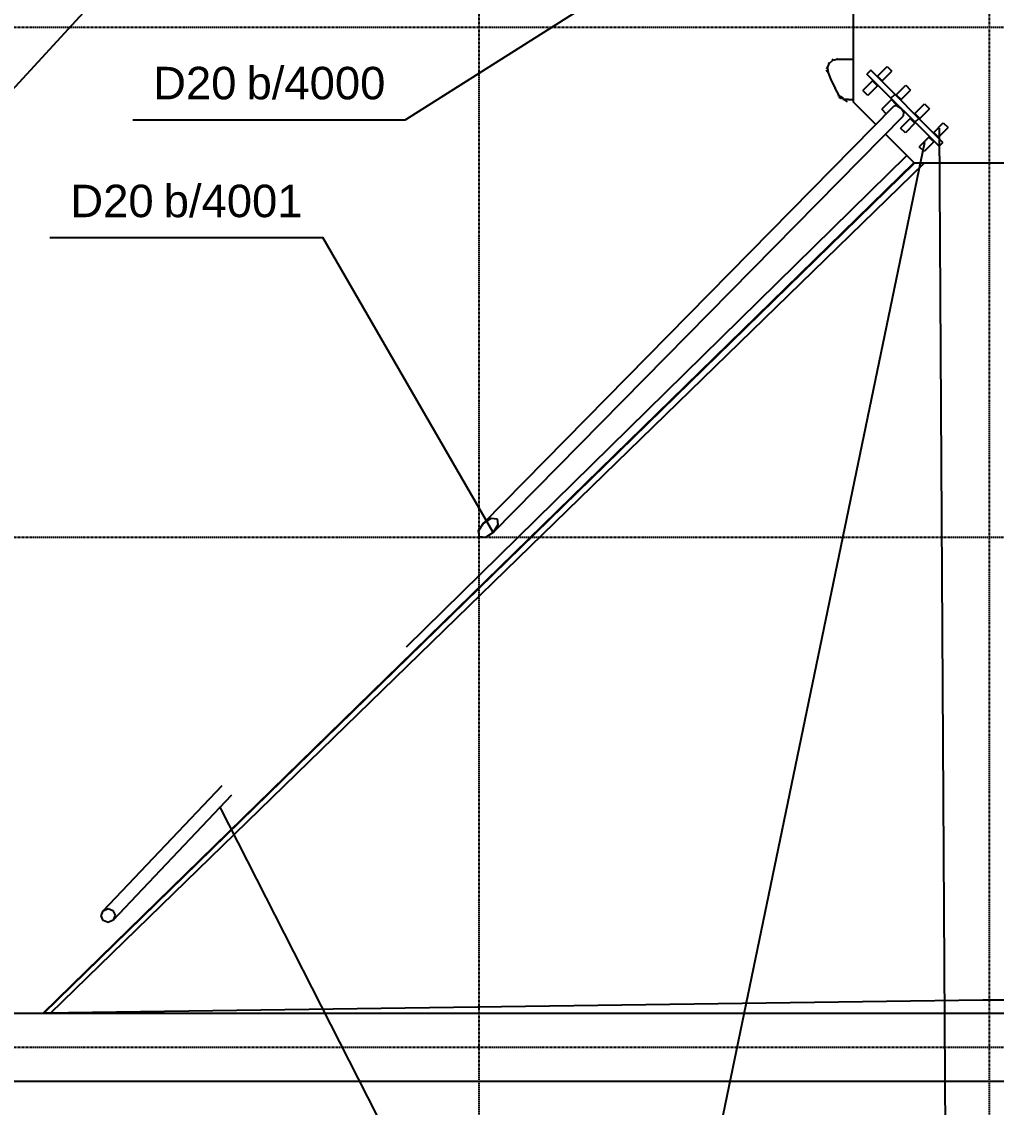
# Model space of a CAD drawing. Header units: millimetres. Extents: x -57554 to 16546, y 2142 to 98430.
# Drawn here: x -1857 to -425, y 18729 to 20326 of the extents above; entities that cross this region are included whole.
import ezdxf

# ---------------------------------------------------------------- set-up
doc = ezdxf.new("R2010")
doc.units = ezdxf.units.MM
doc.linetypes.add('DXK_LINE_DOT3', pattern=[5.9187, 2.979, -0.9799, 0.9799, -0.9799])
doc.layers.add('S-Z2-A_TEXTUAL_ANNOTATION', color=7, linetype='Continuous')
doc.styles.add('Arial', font='ARIAL.TTF', dxfattribs={"height": 0.2})

msp = doc.modelspace()

# ---------------------------------------------------------------- linework, layer by layer
at = {"color": 1, "linetype": 'DXK_LINE_DOT3'}
for p, q in [((-1184.8, 13818), (-1184.8, 26818)), ((-434.8, 13818), (-434.8, 26818)), ((-6934.8, 20318), (15065.2, 20318)), ((-6934.8, 19568), (15065.2, 19568)), ((-6934.8, 18818), (15065.2, 18818))]:
    msp.add_line(p, q, dxfattribs=at)
at = {"color": 2, "linetype": 'Continuous'}
for p, q in [((-634.8, 20208), (-634.8, 20428)), ((-673, 20258), (-670.4, 20264.7)), ((-672.1, 20266), (-670.4, 20264.7)), ((-670.4, 20264.7), (-665.1, 20269.5)), ((-666.5, 20270.8), (-665.1, 20269.5)), ((-666.4, 20270.8), (-664.7, 20269.6)), ((-666.2, 20270.9), (-664.7, 20269.6)), ((-665.1, 20269.5), (-658.1, 20271.2)), ((-659.8, 20272.4), (-659, 20271.8)), ((-658.1, 20271.2), (-659, 20271.8)), ((-658.1, 20271.2), (-634.8, 20271.2)), ((-674.9, 20255.1), (-674.1, 20254.5)), ((-674.7, 20259), (-673, 20258)), ((-672.1, 20250.9), (-674.1, 20254.5)), ((-674.1, 20254.5), (-673.1, 20253.8)), ((-673.1, 20253.8), (-672.1, 20250.9)), ((-673, 20258), (-672.9, 20257.6)), ((-673, 20258), (-672.1, 20250.9)), ((-672.1, 20250.9), (-667.3, 20239.5)), ((-609.3, 20254.6), (-615, 20248.9)), ((-508.9, 20142.9), (-615, 20248.9)), ((-503.3, 20148.5), (-609.3, 20254.6)), ((-599.4, 20246.1), (-585.3, 20260.3)), ((-599.4, 20246.1), (-592.4, 20239)), ((-592.4, 20239), (-578.2, 20253.2)), ((-585.3, 20260.3), (-578.2, 20253.2)), ((-667.3, 20239.5), (-661.8, 20228.4)), ((-606.5, 20239), (-620.7, 20224.9)), ((-599.4, 20232), (-613.6, 20217.8)), ((-599.4, 20232), (-606.5, 20239)), ((-571.9, 20218.5), (-557.7, 20232.7)), ((-557.7, 20232.7), (-550.7, 20225.6)), ((-655.6, 20217.7), (-661.8, 20228.4)), ((-656.2, 20216.6), (-656.9, 20217.6)), ((-656.1, 20216.8), (-656.9, 20217.6)), ((-656.3, 20216.5), (-656.9, 20217.6)), ((-656.3, 20216.5), (-656.1, 20216.8)), ((-656.1, 20216.8), (-654.8, 20215.3)), ((-654.3, 20216.2), (-655.6, 20217.7)), ((-654.5, 20214.3), (-655.1, 20215.7)), ((-654.8, 20215.3), (-654.3, 20216.2)), ((-654.8, 20215.3), (-653.9, 20214.8)), ((-653, 20214.3), (-654.8, 20215.3)), ((-654.5, 20214.3), (-650.2, 20213)), ((-653.4, 20212.7), (-654.5, 20214.3)), ((-652.5, 20215.2), (-654.3, 20216.2)), ((-653, 20214.3), (-652.5, 20215.2)), ((-653, 20214.3), (-651, 20213.8)), ((-652.5, 20215.2), (-650.6, 20214.9)), ((-651.1, 20214), (-650.9, 20214.3)), ((-651, 20213.8), (-651.1, 20214)), ((-651, 20213.8), (-650.7, 20213.5)), ((-650.7, 20214.6), (-650.9, 20214.3)), ((-650.6, 20214.9), (-650.7, 20214.6)), ((-650.7, 20213.5), (-650.2, 20213)), ((-650.7, 20213.5), (-650.5, 20213.3)), ((-613.6, 20217.8), (-620.7, 20224.9)), ((-579.6, 20213.6), (-574, 20219.2)), ((-571.9, 20218.5), (-564.8, 20211.5)), ((-564.8, 20211.5), (-550.7, 20225.6)), ((-1178.7, 19588.7), (-575.5, 20201.7)), ((-650.5, 20213.3), (-650.2, 20213)), ((-648.4, 20211.5), (-650.4, 20211.5)), ((-650.2, 20213), (-649.5, 20212.4)), ((-649.5, 20212.4), (-649.1, 20212.1)), ((-649.5, 20212.4), (-648.8, 20211.8)), ((-649.1, 20212.1), (-634.8, 20211)), ((-634.8, 20211), (-649.1, 20212.1)), ((-649.1, 20212.1), (-643.9, 20208.2)), ((-649.1, 20212.1), (-648.4, 20211.5)), ((-648.8, 20211.8), (-648.4, 20211.5)), ((-648.4, 20211.5), (-647.1, 20210.5)), ((-647.1, 20210.5), (-645.5, 20209.3)), ((-601.8, 20175), (-634.8, 20208)), ((-578.9, 20211.5), (-593.1, 20197.3)), ((-571.9, 20204.4), (-578.9, 20211.5)), ((-570.8, 20202.4), (-575.5, 20201.7)), ((-574.4, 20201.9), (-571.9, 20204.4)), ((-564.6, 20198.6), (-570.8, 20202.4)), ((-560.7, 20192.5), (-564.6, 20198.6)), ((-544.3, 20191), (-530.1, 20205.1)), ((-537.2, 20183.9), (-523.1, 20198)), ((-530.1, 20205.1), (-523.1, 20198)), ((-1164.4, 19574.7), (-561.3, 20187.7)), ((-586.4, 20190.7), (-593.1, 20197.3)), ((-551.4, 20183.9), (-565.5, 20169.7)), ((-561.3, 20187.7), (-560.7, 20192.5)), ((-544.3, 20176.8), (-551.4, 20183.9)), ((-544.3, 20191), (-537.2, 20183.9)), ((-544.3, 20178.2), (-538.6, 20183.9)), ((-558.4, 20162.7), (-565.5, 20169.7)), ((-544.3, 20176.8), (-558.4, 20162.7)), ((-516.7, 20163.4), (-502.6, 20177.5)), ((-509.6, 20156.3), (-495.5, 20170.5)), ((-502.6, 20177.5), (-495.5, 20170.5)), ((-544.8, 20118), (-587.7, 20160.9)), ((-523.8, 20156.3), (-537.9, 20142.2)), ((-516.7, 20149.2), (-523.8, 20156.3)), ((-516.7, 20163.4), (-509.6, 20156.3)), ((-530.9, 20135.1), (-537.9, 20142.2)), ((-516.7, 20149.2), (-530.9, 20135.1)), ((-503.3, 20148.5), (-508.9, 20142.9)), ((-1825.6, 18868), (-545.7, 20118.9)), ((-1824.8, 18868), (-545.1, 20118.3)), ((-1815, 18868), (-530.8, 20118)), ((-1291.6, 19406.5), (-556, 20129.2)), ((-324.8, 20118), (-544.8, 20118)), ((-1178.7, 19588.7), (-1167.3, 19596.1)), ((-1167.3, 19596.1), (-1158.5, 19595)), ((-1158.5, 19595), (-1157.3, 19586.2)), ((-1185.8, 19577.3), (-1178.7, 19588.7)), ((-1184.6, 19568.5), (-1185.8, 19577.3)), ((-1157.3, 19586.2), (-1164.4, 19574.7)), ((-1175.7, 19567.4), (-1184.6, 19568.5)), ((-1164.4, 19574.7), (-1175.7, 19567.4)), ((-1737.6, 19018.4), (-1562.9, 19202.8)), ((-1723.1, 19004.6), (-1548.4, 19189.1)), ((-1740.5, 19011.1), (-1737.6, 19018.4)), ((-1737.6, 19018.4), (-1730.5, 19021.7)), ((-1730.5, 19021.7), (-1723.3, 19019)), ((-1723.3, 19019), (-1720.2, 19011.9)), ((-1737.5, 19004), (-1740.5, 19011.1)), ((-1730.2, 19001.3), (-1737.5, 19004)), ((-1723.1, 19004.6), (-1730.2, 19001.3)), ((-1720.2, 19011.9), (-1723.1, 19004.6)), ((-1884.8, 18868), (1015.2, 18868)), ((-1884.8, 18768), (1015.2, 18768))]:
    msp.add_line(p, q, dxfattribs=at)
at = {"layer": 'S-Z2-A_TEXTUAL_ANNOTATION'}
for p, q in [((698.8, 21442), (-1293, 20182)), ((-1144.7, 21017.3), (-2382.1, 19669.8)), ((-1694.1, 20182), (-1293, 20182)), ((-508.9, 20169.7), (-497.2, 18292.7)), ((-530.1, 20148.5), (-898.3, 18372.1)), ((-1815.8, 20008.6), (-1414.8, 20008.6)), ((-1164.8, 19575.6), (-1414.8, 20008.6)), ((-1566.8, 19172.1), (-1091.8, 18239.4)), ((-1905.1, 18867.5), (-444.7, 18887.7)), ((-444.7, 18887.7), (289.8, 18887.7))]:
    msp.add_line(p, q, dxfattribs=at)

# ---------------------------------------------------------------- next in the draw order: wipeouts: each hides what was drawn before it
for points in [[(-1541.8, 20212), (-1541.8, 20262), (-1664.1, 20262), (-1664.1, 20212)], [(-1323, 20212), (-1323, 20262), (-1526.8, 20262), (-1526.8, 20212)], [(-1663.6, 20038.6), (-1663.6, 20088.6), (-1785.8, 20088.6), (-1785.8, 20038.6)], [(-1444.8, 20038.6), (-1444.8, 20088.6), (-1648.6, 20088.6), (-1648.6, 20038.6)]]:
    msp.add_wipeout(points).dxf.layer = 'S-Z2-A_TEXTUAL_ANNOTATION'

# ---------------------------------------------------------------- next in the draw order: texts
at = {"layer": 'S-Z2-A_TEXTUAL_ANNOTATION', "style": 'Arial'}
for s, p in [('b/4000', (-1526.8, 20212)), ('D20', (-1664.1, 20212)), ('D20', (-1785.8, 20038.6)), ('b/4001', (-1648.6, 20038.6))]:
    msp.add_text(s, height=47.75, dxfattribs=at).set_placement(p)

doc.saveas('drawing.dxf')
